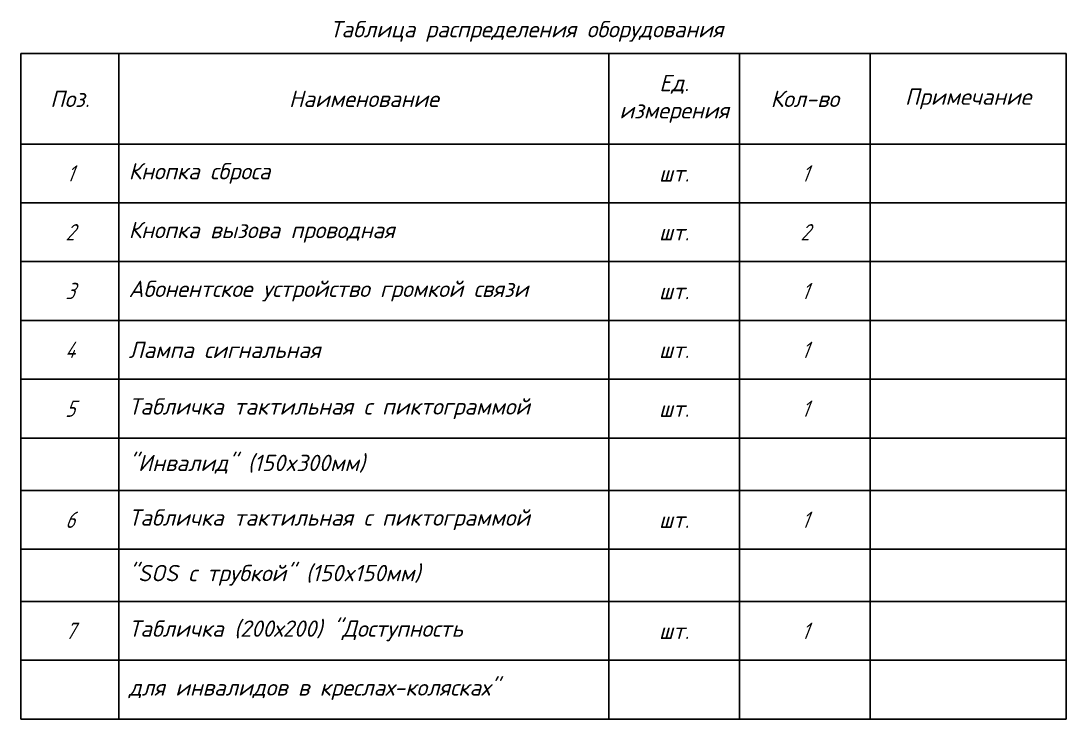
# Model space of a CAD drawing. Extents: x -96705 to 1864084, y -482104 to 235.
# Drawn here: x 1531781 to 1547781, y -128790 to -118105 of the extents above; entities that cross this region are included whole.
import ezdxf

# ---------------------------------------------------------------- set-up
doc = ezdxf.new("R2010")
doc.units = 0
doc.header["$LTSCALE"] = 100
doc.layers.add('1', color=7, linetype='Continuous')
doc.styles.add('ISOCPEUR', font='isocpeui.ttf', dxfattribs={"height": 250})
doc.styles.add('OlympDesign', font='isocpeur.ttf', dxfattribs={"width": 0.8, "oblique": 10, "height": 250})

# ---------------------------------------------------------------- blocks, each defined once
blk = doc.blocks.new('*T1186')
at = {"layer": '1', "color": 0, "linetype": 'ByBlock', "lineweight": -2, "transparency": 16777216}
for p, q in [((0, 0), (16000, 0)), ((0, 0), (0, -10183)), ((1500, 0), (1500, -10183)), ((9000, 0), (9000, -10183)), ((11000, 0), (11000, -10183)), ((13000, 0), (13000, -10183)), ((16000, 0), (16000, -10183)), ((0, -1383), (16000, -1383)), ((0, -2283), (16000, -2283)), ((0, -3183), (16000, -3183)), ((0, -4083), (16000, -4083)), ((0, -4983), (16000, -4983)), ((0, -5883), (16000, -5883)), ((0, -6683), (16000, -6683)), ((0, -7583), (16000, -7583)), ((0, -8383), (16000, -8383)), ((0, -9283), (16000, -9283)), ((0, -10183), (16000, -10183))]:
    blk.add_line(p, q, dxfattribs=at)
at = {"layer": '1', "color": 0, "transparency": 16777216, "char_height": 250, "style": 'OlympDesign'}
for s, insert, width, attachment_point in [('{\\fISOCPEUR|b0|i1|c204|p34;\\Q0;\\W1;\\C7;Ед. измерения}', (10000, -692), 1700, 5), ('{\\fISOCPEUR|b0|i1|c204|p34;\\Q0;\\W1;\\C7;Поз.}', (750, -692), 1200, 5), ('{\\fISOCPEUR|b0|i1|c204|p34;\\Q0;\\W1;\\C7;Наименование} ', (5250, -692), 7200, 5), ('{\\fISOCPEUR|b0|i1|c204|p34;\\Q0;\\W1;\\C7;Кол-во}', (12000, -692), 1700, 5), ('{\\fISOCPEUR|b0|i1|c204|p34;\\Q0;\\W1;\\C7;Примечание}', (14500, -692), 2700, 5), ('{\\fISOCPEUR|b0|i1|c204|p34;1', (750, -1833), 1200, 5), ('{\\fISOCPEUR|b0|i1|c204|p34;\\Q0;\\W1;\\C7;Кнопка сброса} ', (1650, -1833), 7200, 4), ('{\\fISOCPEUR|b0|i1|c204|p34;1', (12000, -1833), 1700, 5), ('{\\fISOCPEUR|b0|i1|c204|p34;\\Q0;\\W1;\\C7;шт.}', (10000, -1833), 1700, 5), ('{\\fISOCPEUR|b0|i1|c204|p34;2', (750, -2733), 1200, 5), ('{\\fISOCPEUR|b0|i1|c204|p34;\\Q0;\\W1;\\C7;Кнопка вызова проводная} ', (1650, -2733), 7200, 4), ('{\\fISOCPEUR|b0|i1|c204|p34;\\Q0;\\W1;\\C7;шт.}', (10000, -2733), 1700, 5), ('{\\fISOCPEUR|b0|i1|c204|p34;2', (12000, -2733), 1700, 5), ('{\\fISOCPEUR|b0|i1|c204|p34;3', (750, -3633), 1200, 5), ('{\\fISOCPEUR|b0|i1|c204|p34;\\Q0;\\W1;\\C7;Абонентское устройство громкой связи}', (1650, -3633), 7200, 4), ('{\\fISOCPEUR|b0|i1|c204|p34;1', (12000, -3633), 1700, 5), ('{\\fISOCPEUR|b0|i1|c204|p34;\\Q0;\\W1;\\C7;шт.}', (10000, -3633), 1700, 5), ('{\\fISOCPEUR|b0|i1|c204|p34;4', (750, -4533), 1200, 5), ('{\\fISOCPEUR|b0|i1|c204|p34;\\Q0;\\W1;\\C7;Лампа сигнальная} ', (1650, -4533), 7200, 4), ('{\\fISOCPEUR|b0|i1|c204|p34;1', (12000, -4533), 1700, 5), ('{\\fISOCPEUR|b0|i1|c204|p34;\\Q0;\\W1;\\C7;шт.}', (10000, -4533), 1700, 5), ('{\\fISOCPEUR|b0|i1|c204|p34;\\Q0;\\W1;\\C7;Табличка тактильная с пиктограммой}', (1650, -5433), 7200, 4), ('{\\fISOCPEUR|b0|i1|c204|p34;5', (750, -5433), 1200, 5), ('{\\fISOCPEUR|b0|i1|c204|p34;\\Q0;\\W1;\\C7;шт.}', (10000, -5433), 1700, 5), ('{\\fISOCPEUR|b0|i1|c204|p34;1', (12000, -5433), 1700, 5), ('{\\fISOCPEUR|b0|i1|c204|p34;\\Q0;\\W1;\\C7;"Инвалид" (150x300мм)} ', (1650, -6283), 7200, 4), ('{\\fISOCPEUR|b0|i1|c204|p34;6', (750, -7133), 1200, 5), ('{\\fISOCPEUR|b0|i1|c204|p34;\\Q0;\\W1;\\C7;Табличка тактильная с пиктограммой}', (1650, -7133), 7200, 4), ('{\\fISOCPEUR|b0|i1|c204|p34;1', (12000, -7133), 1700, 5), ('{\\fISOCPEUR|b0|i1|c204|p34;\\Q0;\\W1;\\C7;шт.}', (10000, -7133), 1700, 5), ('{\\fISOCPEUR|b0|i1|c204|p34;\\Q0;\\W1;\\C7;"SOS с трубкой" (150x150мм)}', (1650, -7983), 7200, 4), ('{\\fISOCPEUR|b0|i1|c204|p34;\\Q0;\\W1;\\C7;Табличка (200х200) "Доступность}', (1650, -8833), 7200, 4), ('{\\fISOCPEUR|b0|i1|c204|p34;7', (750, -8833), 1200, 5), ('{\\fISOCPEUR|b0|i1|c204|p34;\\Q0;\\W1;\\C7;шт.}', (10000, -8833), 1700, 5), ('{\\fISOCPEUR|b0|i1|c204|p34;1', (12000, -8833), 1700, 5), ('{\\fISOCPEUR|b0|i1|c204|p34;\\Q0;\\W1;\\C7;для инвалидов в креслах-колясках"}', (1650, -9733), 7200, 4)]:
    blk.add_mtext(s, dxfattribs=dict(at, insert=insert, width=width, attachment_point=attachment_point))

msp = doc.modelspace()

# ---------------------------------------------------------------- block references
msp.add_blockref('*T1186', (1531781.4, -118606.4))

# ---------------------------------------------------------------- texts
at = {"layer": '1', "color": 7, "insert": (1539523.3, -118266.2), "char_height": 250, "attachment_point": 5, "style": 'ISOCPEUR'}
msp.add_mtext_dynamic_manual_height_columns('Таблица распределения оборудования ', width=10162.648, gutter_width=1250, heights=[0], dxfattribs=at)

doc.saveas('drawing.dxf')
